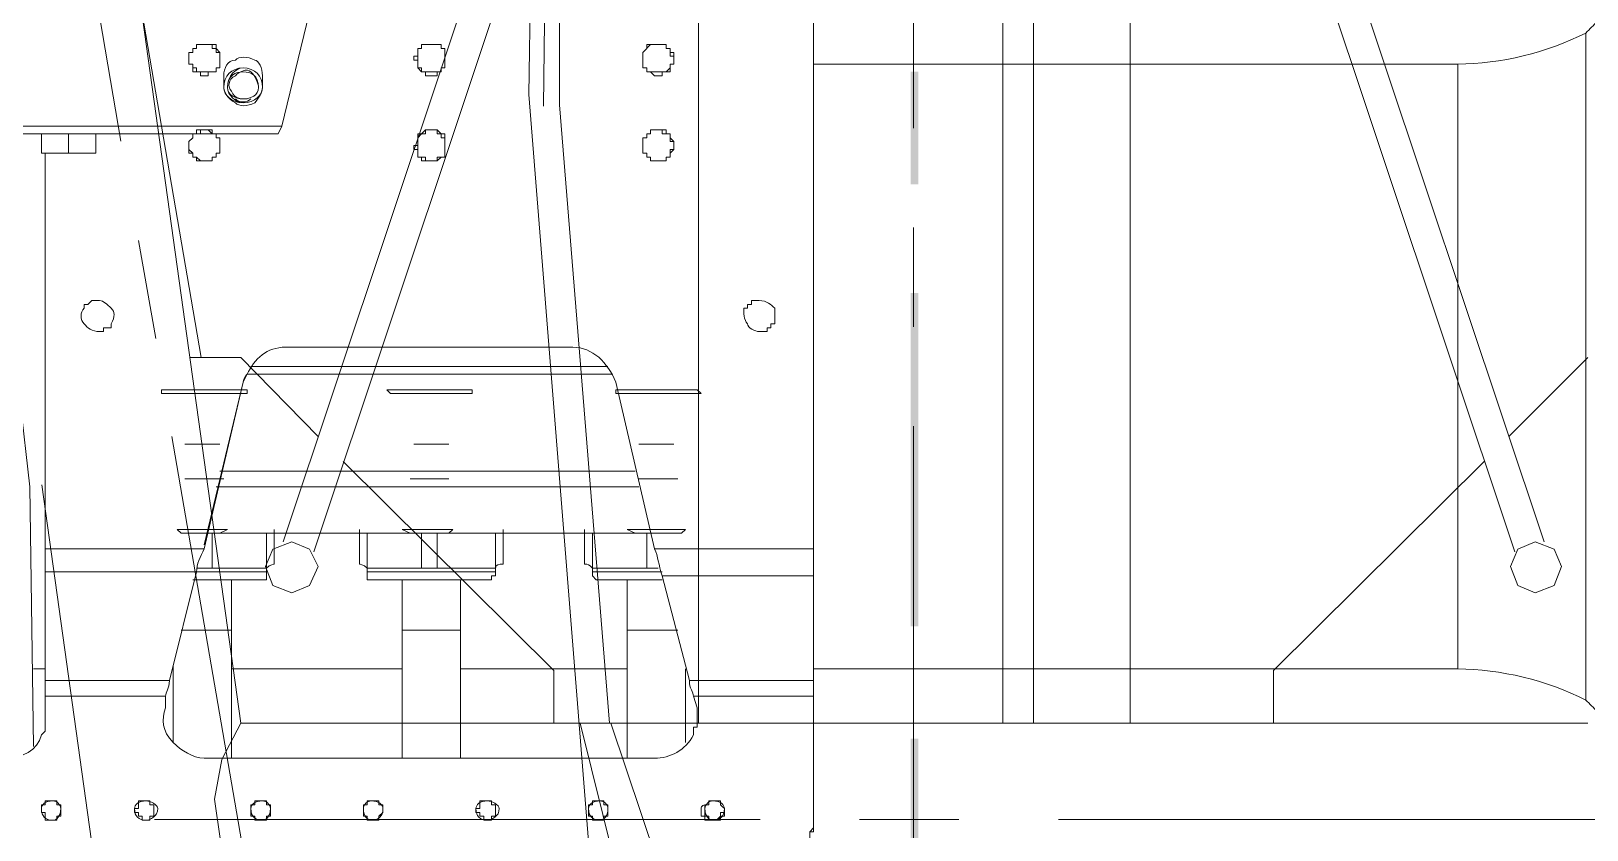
# Model space of a CAD drawing. Header units: millimetres. Extents: x 25083 to 52777, y 24772 to 45779.
# Drawn here: x 49333.5 to 49482.3, y 35996.6 to 36073.1 of the extents above; entities that cross this region are included whole.
import ezdxf

# ---------------------------------------------------------------- set-up
doc = ezdxf.new("R2010")
doc.units = ezdxf.units.MM
doc.layers.add('小车', color=7, linetype='Continuous')

# ---------------------------------------------------------------- blocks, each defined once
blk = doc.blocks.new('zw$D2F4')
h = blk.add_hatch(color=7)
edge = h.paths.add_edge_path(flags=0)
edge.add_spline(control_points=[(528.44, 114.01), (528.44, 114.01), (528.44, 124.78), (528.44, 124.78), (528.44, 124.78), (527.7, 124.78), (527.7, 124.78), (527.7, 124.78), (527.7, 114.01), (527.7, 114.01), (527.7, 114.01), (528.44, 114.01), (528.44, 114.01), (528.44, 114.01), (528.44, 114.01), (528.44, 114.01)], knot_values=[0, 0, 0, 0, 1, 1, 1, 2, 2, 2, 3, 3, 3, 4, 4, 4, 5, 5, 5, 5], degree=3, periodic=0)
edge = h.paths.add_edge_path(flags=0)
edge.add_spline(control_points=[(528.44, 135.55), (528.44, 135.55), (528.44, 167.48), (528.44, 167.48), (528.44, 167.48), (527.7, 167.48), (527.7, 167.48), (527.7, 167.48), (527.7, 135.55), (527.7, 135.55), (527.7, 135.55), (528.44, 135.55), (528.44, 135.55), (528.44, 135.55), (528.44, 135.55), (528.44, 135.55)], knot_values=[0, 0, 0, 0, 1, 1, 1, 2, 2, 2, 3, 3, 3, 4, 4, 4, 5, 5, 5, 5], degree=3, periodic=0)
edge = h.paths.add_edge_path(flags=0)
edge.add_spline(control_points=[(528.44, 177.88), (528.44, 177.88), (528.44, 188.65), (528.44, 188.65), (528.44, 188.65), (527.7, 188.65), (527.7, 188.65), (527.7, 188.65), (527.7, 177.88), (527.7, 177.88), (527.7, 177.88), (528.44, 177.88), (528.44, 177.88), (528.44, 177.88), (528.44, 177.88), (528.44, 177.88)], knot_values=[0, 0, 0, 0, 1, 1, 1, 2, 2, 2, 3, 3, 3, 4, 4, 4, 5, 5, 5, 5], degree=3, periodic=0)
edge = h.paths.add_edge_path(flags=0)
edge.add_spline(control_points=[(528.44, 199.42), (528.44, 199.42), (528.44, 231.36), (528.44, 231.36), (528.44, 231.36), (527.7, 231.36), (527.7, 231.36), (527.7, 231.36), (527.7, 199.42), (527.7, 199.42), (527.7, 199.42), (528.44, 199.42), (528.44, 199.42), (528.44, 199.42), (528.44, 199.42), (528.44, 199.42)], knot_values=[0, 0, 0, 0, 1, 1, 1, 2, 2, 2, 3, 3, 3, 4, 4, 4, 5, 5, 5, 5], degree=3, periodic=0)
at = {"color": 7, "lineweight": 5}
for points in [[(518.42, 142.97), (518.42, 199.05)], [(518.42, 153.37), (518.42, 198.31)], [(592.32, 128.49), (592.32, 192.36)], [(461.6, 189.76), (461.6, 190.51), (461.23, 190.51), (461.23, 190.88), (460.86, 190.88), (460.86, 191.25), (459.37, 191.25), (459.37, 190.88), (459, 190.88), (459, 190.51), (458.63, 190.51), (458.63, 189.76)], [(458.63, 189.76), (458.63, 190.51), (459, 190.51), (459, 190.88), (459.37, 190.88), (459.37, 191.25), (461.23, 191.25), (461.23, 190.88), (461.6, 190.51), (461.6, 189.76)], [(483.14, 189.76), (483.14, 190.88), (482.77, 190.88), (482.77, 191.25), (482.4, 191.25), (480.91, 191.25), (480.91, 190.88), (480.54, 190.88), (480.54, 190.14), (480.17, 190.14), (480.17, 189.76)], [(480.54, 189.76), (480.54, 190.88), (480.91, 190.88), (480.91, 191.25), (481.28, 191.25), (482.77, 191.25), (482.77, 190.88), (483.14, 190.88), (483.14, 189.76)], [(505.05, 189.76), (505.05, 190.14), (504.68, 190.14), (504.68, 190.88), (504.31, 190.88), (504.31, 191.25), (502.82, 191.25), (502.08, 190.51), (502.08, 189.76)], [(502.08, 189.76), (502.08, 190.51), (502.45, 190.88), (502.45, 191.25), (502.82, 191.25), (504.31, 191.25), (504.31, 190.88), (504.68, 190.88), (504.68, 190.51), (505.05, 190.51), (505.05, 189.76)], [(458.63, 189.76), (458.63, 189.39), (459, 189.39), (459, 188.65), (459.37, 188.65), (459.74, 188.65), (459.74, 188.28), (460.49, 188.28), (460.49, 188.65), (461.23, 188.65), (461.23, 189.02), (461.6, 189.02), (461.6, 189.76)], [(461.6, 189.76), (461.6, 189.02), (461.23, 189.02), (461.23, 188.65), (460.86, 188.65), (459.37, 188.65), (459.37, 189.02), (459, 189.02), (459, 189.39), (458.63, 189.39), (458.63, 189.76)], [(480.17, 189.76), (480.54, 189.76), (480.54, 189.02), (480.91, 188.65), (481.28, 188.65), (481.28, 188.28), (482.4, 188.28), (482.4, 188.65), (482.77, 188.65), (482.77, 189.02), (483.14, 189.02), (483.14, 189.76)], [(483.14, 189.76), (483.14, 189.02), (482.77, 189.02), (482.77, 188.65), (482.4, 188.65), (480.91, 188.65), (480.91, 189.02), (480.54, 189.02), (480.54, 189.76)], [(502.08, 189.76), (502.08, 189.02), (502.45, 189.02), (502.45, 188.65), (502.82, 188.65), (503.19, 188.28), (503.93, 188.28), (503.93, 188.65), (504.68, 188.65), (504.68, 189.39), (505.05, 189.39), (505.05, 189.76)], [(505.05, 189.76), (505.05, 189.39), (504.68, 189.39), (504.68, 189.02), (504.31, 188.65), (502.45, 188.65), (502.45, 189.02), (502.08, 189.02), (502.08, 189.76)], [(580.06, 189.39), (518.42, 189.39)], [(580.06, 131.46), (580.06, 189.39)], [(467.54, 183.45), (467.17, 182.71)], [(427.06, 182.71), (467.17, 182.71)], [(443.77, 124.03), (443.4, 148.91), (441.55, 165.25), (438.95, 176.4), (435.98, 182.71)], [(444.89, 182.71), (443.77, 182.71)], [(447.12, 182.71), (444.52, 182.71)], [(444.52, 182.71), (444.52, 180.85)], [(444.89, 182.71), (445.63, 182.71)], [(445.63, 182.71), (447.12, 182.71)], [(449.72, 182.71), (447.12, 182.71)], [(447.12, 182.71), (447.12, 180.85)], [(448.97, 182.71), (447.12, 182.71)], [(449.72, 182.71), (448.97, 182.71)], [(450.46, 182.71), (449.72, 182.71)], [(449.72, 180.85), (449.72, 182.71)], [(461.6, 181.59), (461.6, 182.34), (461.23, 182.34), (461.23, 182.71), (460.86, 182.71), (460.49, 183.08), (459.74, 183.08), (459.74, 182.71), (459, 182.71), (459, 182.34), (458.63, 181.97), (458.63, 181.59)], [(458.63, 181.59), (458.63, 181.97), (459, 182.34), (459, 182.71), (459.37, 182.71), (459.37, 183.08), (460.86, 183.08), (460.86, 182.71), (461.23, 182.71), (461.23, 182.34), (461.6, 182.34), (461.6, 181.59)], [(483.14, 181.59), (483.14, 182.34), (482.77, 182.34), (482.77, 182.71), (482.4, 182.71), (482.4, 183.08), (481.28, 183.08), (481.28, 182.71), (480.91, 182.71), (480.54, 182.34), (480.54, 181.59), (480.17, 181.59)], [(480.54, 181.59), (480.54, 182.71), (480.91, 182.71), (481.28, 183.08), (482.4, 183.08), (482.77, 182.71), (483.14, 182.71), (483.14, 181.59)], [(505.05, 181.59), (505.05, 181.97), (504.68, 181.97), (504.68, 182.71), (504.31, 182.71), (503.93, 182.71), (503.93, 183.08), (502.82, 183.08), (502.82, 182.71), (502.45, 182.71), (502.45, 182.34), (502.08, 182.34), (502.08, 181.59)], [(502.08, 181.59), (502.08, 182.34), (502.45, 182.34), (502.45, 182.71), (502.82, 182.71), (502.82, 183.08), (504.31, 183.08), (504.31, 182.71), (504.68, 182.71), (504.68, 182.34), (505.05, 181.97), (505.05, 181.59)], [(444.52, 180.85), (446, 180.85)], [(446, 180.85), (444.52, 180.85)], [(446, 180.85), (444.52, 180.85)], [(444.89, 142.97), (444.89, 180.85)], [(446, 180.85), (448.6, 180.85)], [(448.6, 180.85), (446, 180.85)], [(447.12, 180.85), (446, 180.85)], [(448.6, 180.85), (447.12, 180.85)], [(448.6, 180.85), (449.72, 180.85)], [(449.72, 180.85), (448.6, 180.85)], [(449.72, 180.85), (448.6, 180.85)], [(458.63, 181.59), (458.63, 180.85), (459, 180.85), (459, 180.48), (459.37, 180.48), (459.37, 180.11), (460.86, 180.11), (460.86, 180.48), (461.23, 180.48), (461.23, 180.85), (461.6, 180.85), (461.6, 181.59)], [(461.6, 181.59), (461.6, 180.85), (461.23, 180.85), (461.23, 180.48), (460.86, 180.48), (460.86, 180.11), (459.74, 180.11), (459.37, 180.48), (459, 180.48), (459, 180.85), (458.63, 181.22), (458.63, 181.59)], [(480.17, 181.59), (480.17, 181.22), (480.54, 181.22), (480.54, 180.48), (480.91, 180.48), (480.91, 180.11), (482.4, 180.11), (482.77, 180.48), (483.14, 180.48), (483.14, 181.59)], [(483.14, 181.59), (483.14, 180.48), (482.77, 180.48), (482.4, 180.48), (482.4, 180.11), (481.28, 180.11), (481.28, 180.48), (480.54, 180.48), (480.54, 181.59)], [(502.08, 181.59), (502.08, 180.85), (502.45, 180.85), (502.45, 180.48), (502.82, 180.48), (502.82, 180.11), (504.31, 180.11), (504.31, 180.48), (504.68, 180.48), (504.68, 181.22), (505.05, 181.22), (505.05, 181.59)], [(505.05, 181.59), (505.05, 181.22), (504.68, 180.85), (504.68, 180.48), (504.31, 180.48), (504.31, 180.11), (502.82, 180.11), (502.82, 180.48), (502.45, 180.48), (502.45, 180.85), (502.08, 180.85), (502.08, 181.59)], [(450.09, 166.74), (449.34, 166.74), (448.97, 166.37), (448.6, 166.37), (448.6, 166)], [(513.22, 166.74), (512.48, 166.74), (512.48, 166.37), (512.1, 166.37), (512.1, 166), (511.73, 166)], [(450.09, 163.77), (450.46, 163.77), (450.46, 164.14), (451.2, 164.14), (451.2, 164.51)], [(513.22, 163.77), (513.96, 163.77), (513.96, 164.14), (514.33, 164.14), (514.33, 164.51), (514.7, 164.51)], [(495.39, 162.28), (467.91, 162.28)], [(464.2, 159.68), (463.83, 158.94)], [(499.11, 159.68), (464.2, 159.68)], [(498.74, 160.43), (464.57, 160.43)], [(460.11, 158.2), (456.03, 158.2), (456.03, 157.83), (458.26, 157.83), (458.63, 157.83), (460.11, 157.83)], [(460.11, 143.34), (463.83, 158.94)], [(463.83, 158.94), (460.11, 142.97)], [(460.11, 157.83), (464.2, 157.83), (464.2, 158.2), (461.97, 158.2), (461.6, 158.2), (460.11, 158.2)], [(481.65, 158.2), (477.57, 158.2), (477.94, 157.83), (479.8, 157.83), (480.17, 157.83), (481.65, 157.83)], [(481.65, 157.83), (485.74, 157.83), (485.74, 158.2), (483.51, 158.2), (483.14, 158.2), (481.65, 158.2)], [(503.19, 142.97), (499.48, 158.94)], [(503.56, 158.2), (499.48, 158.2), (499.48, 157.83), (501.71, 157.83), (502.08, 157.83), (503.19, 157.83)], [(503.19, 157.83), (507.65, 157.83), (507.28, 158.2), (505.42, 158.2), (504.68, 158.2), (503.56, 158.2)], [(518.42, 153.37), (518.42, 150.77)], [(503.19, 153), (501.71, 153), (502.08, 153), (503.56, 153)], [(503.56, 153), (505.05, 153), (504.68, 153), (503.19, 153)], [(461.6, 150.4), (501.33, 150.4)], [(518.42, 150.77), (518.42, 150.4)], [(518.42, 150.4), (518.42, 150.77)], [(518.42, 150.4), (518.42, 150.03)], [(501.71, 148.91), (461.23, 148.91)], [(503.56, 149.66), (501.71, 149.66), (502.08, 149.66), (503.19, 149.66)], [(503.19, 149.66), (505.42, 149.66), (504.68, 149.66), (503.56, 149.66)], [(460.11, 144.46), (457.89, 144.46), (457.51, 144.83), (458.26, 144.83), (458.63, 144.83), (460.11, 144.83)], [(460.11, 144.83), (462.34, 144.83), (461.6, 144.46), (460.11, 144.46)], [(460.49, 144.46), (502.82, 144.46)], [(460.86, 144.46), (460.86, 141.12)], [(466.06, 141.12), (466.06, 144.46)], [(466.8, 144.83), (466.8, 141.49)], [(466.8, 141.49), (466.8, 144.46)], [(474.97, 141.49), (474.97, 144.83)], [(475.71, 144.46), (475.71, 141.12)], [(481.65, 144.46), (479.8, 144.46), (479.05, 144.83), (480.17, 144.83), (481.65, 144.83)], [(480.91, 141.12), (480.91, 144.46)], [(481.65, 144.83), (483.88, 144.83), (483.51, 144.46), (483.14, 144.46), (481.65, 144.46)], [(482.4, 144.46), (482.4, 141.12)], [(487.97, 141.12), (487.97, 144.46)], [(488.71, 144.83), (488.71, 141.49)], [(488.71, 141.49), (488.71, 144.46)], [(496.51, 141.49), (496.51, 144.83)], [(497.25, 144.46), (497.25, 141.12)], [(503.19, 144.46), (501.33, 144.46), (500.59, 144.83), (501.71, 144.83), (502.08, 144.83), (503.56, 144.83)], [(502.45, 141.12), (502.45, 144.46)], [(503.56, 144.83), (506.16, 144.83), (505.79, 144.46), (505.05, 144.46), (504.68, 144.46), (503.19, 144.46)], [(444.89, 142.97), (460.11, 142.97)], [(503.19, 142.97), (518.42, 142.97)], [(466.06, 141.49), (466.06, 140.75)], [(475.71, 140.75), (475.71, 141.49)], [(487.97, 141.49), (487.97, 140.75)], [(497.25, 140.75), (497.25, 141.49)], [(459.37, 140.75), (444.89, 140.75)], [(444.89, 140.75), (444.89, 130.35)], [(456.77, 130.35), (459.37, 140.75)], [(459.37, 141.12), (459.74, 141.12)], [(459.37, 140.75), (466.06, 140.75)], [(459.74, 141.12), (460.11, 141.12)], [(460.11, 141.12), (460.86, 141.12)], [(460.86, 141.12), (466.06, 141.12)], [(462.71, 140), (462.71, 135.17)], [(463.46, 140), (466.06, 140), (466.06, 140.37)], [(466.06, 140.75), (466.06, 140.37)], [(475.71, 141.12), (480.91, 141.12)], [(475.71, 140.75), (475.71, 140), (476.45, 140), (479.05, 140)], [(475.71, 140.75), (483.51, 140.75), (484.25, 140.75), (487.97, 140.75)], [(479.05, 140), (479.05, 135.17)], [(482.4, 141.12), (487.97, 141.12)], [(484.62, 140), (484.62, 135.17)], [(484.99, 140), (487.59, 140), (487.59, 140.37), (487.97, 140.37)], [(487.97, 140.75), (487.97, 140.37)], [(497.25, 141.12), (502.45, 141.12)], [(497.25, 140.75), (497.25, 140.37), (497.62, 140), (497.99, 140), (500.59, 140)], [(497.25, 140.75), (500.96, 140.75), (501.33, 140.75), (503.19, 140.75)], [(500.59, 140), (500.59, 135.17)], [(502.45, 141.12), (503.56, 141.12)], [(503.19, 140.75), (503.93, 140.75)], [(503.56, 140), (503.93, 140)], [(518.42, 140.37), (503.93, 140.37)], [(503.93, 140.37), (506.53, 130.35)], [(518.42, 130.35), (518.42, 140.37)], [(460.11, 135.17), (457.89, 135.17)], [(462.71, 135.17), (460.11, 135.17)], [(462.71, 135.17), (462.71, 122.92)], [(479.05, 135.17), (479.05, 122.92)], [(481.65, 135.17), (479.05, 135.17)], [(484.62, 135.17), (481.65, 135.17)], [(484.62, 135.17), (484.62, 122.92)], [(500.59, 135.17), (500.59, 122.92)], [(503.19, 135.17), (500.59, 135.17)], [(505.42, 135.17), (503.19, 135.17)], [(444.89, 131.46), (443.77, 131.46)], [(457.14, 131.83), (457.14, 124.41)], [(479.05, 131.46), (462.71, 131.46)], [(500.59, 131.46), (484.62, 131.46)], [(506.16, 131.46), (506.16, 124.41)], [(580.06, 131.46), (518.42, 131.46)], [(444.89, 130.35), (456.77, 130.35)], [(506.53, 130.35), (518.42, 130.35)], [(456.4, 128.86), (444.89, 128.86)], [(444.89, 128.86), (444.89, 127)], [(456.4, 128.86), (456.4, 127.75)], [(518.42, 128.86), (506.91, 128.86)], [(507.28, 127.75), (506.91, 128.86)], [(518.42, 128.86), (518.42, 116.98)], [(518.42, 116.98), (518.42, 128.86)], [(444.52, 125.15), (444.89, 125.52), (444.89, 127)], [(506.91, 125.15), (506.91, 125.89), (507.28, 125.89), (507.28, 127.38), (507.28, 127.75)], [(460.11, 122.92), (503.19, 122.92)], [(467.91, 122.92), (462.71, 122.92)], [(463.08, 122.92), (467.91, 122.92)], [(463.08, 122.92), (467.91, 122.92)], [(468.28, 122.92), (467.91, 122.92)], [(468.28, 122.92), (467.91, 122.92)], [(473.85, 122.92), (473.48, 122.92)], [(473.48, 122.92), (473.85, 122.92)], [(478.68, 122.92), (473.85, 122.92)], [(478.68, 122.92), (473.85, 122.92)], [(479.05, 122.92), (473.85, 122.92)], [(489.82, 122.92), (484.62, 122.92)], [(484.62, 122.92), (484.99, 122.92)], [(484.99, 122.92), (484.62, 122.92)], [(484.99, 122.92), (489.82, 122.92)], [(484.99, 122.92), (489.82, 122.92)], [(495.39, 122.92), (495.02, 122.92)], [(495.39, 122.92), (500.22, 122.92)], [(500.22, 122.92), (495.39, 122.92)], [(500.59, 122.92), (495.39, 122.92)], [(500.59, 122.92), (500.22, 122.92)], [(500.59, 122.92), (500.22, 122.92)], [(445.63, 118.83), (444.89, 118.83), (444.89, 118.46), (444.52, 118.46)], [(444.52, 118.46), (444.52, 117.72), (444.89, 117.72), (444.89, 117.35), (444.89, 116.98), (445.63, 116.98)], [(446.37, 117.72), (446.37, 118.46), (446, 118.46), (446, 118.83), (445.63, 118.83)], [(445.63, 116.98), (446, 116.98), (446, 117.35), (446.37, 117.35), (446.37, 117.72)], [(453.8, 118.46), (453.8, 118.09), (453.43, 118.09), (453.43, 117.72), (453.8, 117.72), (453.8, 117.35), (454.17, 117.35), (454.17, 116.98), (454.54, 116.98)], [(454.54, 118.83), (453.8, 118.83), (453.8, 118.46)], [(455.29, 117.72), (455.29, 118.46), (454.91, 118.46), (454.91, 118.83), (454.54, 118.83)], [(454.54, 116.98), (454.91, 116.98), (454.91, 117.35), (455.29, 117.35), (455.29, 117.72)], [(465.68, 118.83), (464.94, 118.83), (464.94, 118.46), (464.57, 118.46)], [(464.57, 118.46), (464.57, 117.35), (464.94, 117.35), (464.94, 116.98), (465.68, 116.98)], [(466.43, 117.72), (466.43, 118.46), (466.06, 118.46), (466.06, 118.83), (465.68, 118.83)], [(465.68, 116.98), (466.06, 116.98), (466.06, 117.35), (466.43, 117.35), (466.43, 117.72)], [(476.08, 118.83), (475.71, 118.83), (475.71, 118.46), (475.34, 118.46)], [(475.34, 118.46), (475.34, 117.35), (475.71, 117.35), (475.71, 116.98), (476.08, 116.98)], [(477.2, 117.72), (477.2, 118.46), (476.82, 118.46), (476.82, 118.83), (476.08, 118.83)], [(476.08, 116.98), (476.82, 116.98), (476.82, 117.35), (477.2, 117.72)], [(486.48, 118.46), (486.48, 118.09), (486.11, 118.09), (486.11, 117.72), (486.48, 117.72), (486.48, 117.35), (486.85, 117.35), (486.85, 116.98), (487.22, 116.98)], [(487.22, 118.83), (486.48, 118.83), (486.48, 118.46)], [(487.97, 117.72), (487.97, 118.46), (487.59, 118.46), (487.59, 118.83), (487.22, 118.83)], [(487.22, 116.98), (487.59, 116.98), (487.59, 117.35), (487.97, 117.35), (487.97, 117.72)], [(497.99, 118.83), (497.25, 118.83), (497.25, 118.46), (496.88, 118.46)], [(496.88, 118.46), (496.88, 117.35), (497.25, 117.35), (497.25, 116.98), (497.99, 116.98)], [(498.74, 117.72), (498.74, 118.46), (498.36, 118.46), (498.36, 118.83), (497.99, 118.83)], [(497.99, 116.98), (498.36, 116.98), (498.36, 117.35), (498.74, 117.35), (498.74, 117.72)], [(507.65, 118.09), (507.65, 117.72)], [(507.65, 117.72), (507.65, 117.35), (508.02, 117.35)], [(508.39, 118.46), (508.02, 118.46)], [(508.02, 118.46), (508.02, 118.09)], [(508.02, 118.09), (508.02, 117.35)], [(508.76, 116.98), (508.39, 116.98), (508.39, 117.35), (508.02, 117.35), (508.02, 117.72), (508.02, 118.09)], [(508.76, 116.98), (508.39, 116.98), (508.39, 117.35), (508.02, 117.35), (508.02, 117.72), (508.02, 118.09)], [(508.76, 118.83), (508.39, 118.83)], [(509.13, 118.83), (508.76, 118.83)], [(509.88, 117.72), (509.5, 117.72)], [(509.5, 116.98), (509.5, 117.35), (509.88, 117.35), (509.88, 117.72)], [(509.88, 117.72), (509.5, 117.72)], [(509.5, 117.72), (509.5, 117.35)], [(509.5, 117.72), (509.5, 117.35)], [(508.02, 117.35), (508.39, 117.35)], [(508.02, 116.98), (508.76, 116.98)], [(508.39, 116.98), (509.13, 116.98)], [(508.76, 116.98), (509.13, 116.98)], [(509.13, 116.98), (508.76, 116.98)], [(509.13, 116.98), (508.76, 116.98)], [(509.5, 117.35), (509.5, 116.98), (509.13, 116.98)], [(509.13, 116.98), (509.5, 116.98)], [(509.13, 116.98), (509.5, 116.98)], [(518.05, 115.12), (518.05, 115.86), (518.42, 116.24), (518.42, 116.98)], [(518.42, 116.98), (518.42, 115.86), (518.05, 115.86), (518.05, 115.12)]]:
    blk.add_lwpolyline(points, dxfattribs=at)
at = {"color": 7, "lineweight": 0}
for points in [[(470.14, 194.22), (467.54, 183.45)], [(461.97, 188.28), (461.97, 187.16)], [(465.68, 187.16), (465.68, 188.28)], [(427.06, 183.45), (467.54, 183.45)]]:
    blk.add_lwpolyline(points, dxfattribs=at)
at = {"color": 7, "lineweight": 5}
for points in [[(460.11, 153), (458.26, 153), (458.63, 153)], [(460.11, 153), (461.6, 153)], [(481.65, 153), (480.17, 153)], [(481.65, 153), (483.51, 153), (483.14, 153)], [(460.11, 149.66), (458.26, 149.66), (458.63, 149.66)], [(460.11, 149.66), (461.97, 149.66), (461.6, 149.66)], [(481.65, 149.66), (479.8, 149.66), (480.17, 149.66)], [(481.65, 149.66), (483.51, 149.66), (483.14, 149.66)]]:
    blk.add_lwpolyline(points, close=True, dxfattribs=at)
for points in [[(580.06, 189.39), (584.15, 189.39), (588.6, 190.51), (592.32, 192.36)], [(592.32, 192.36), (592.69, 192.74), (593.06, 193.11), (593.43, 193.48)], [(463.08, 186.05), (463.46, 185.68), (464.2, 185.68), (464.57, 186.05)], [(448.6, 166), (448.23, 165.63), (448.23, 164.88), (448.6, 164.51)], [(451.2, 166), (450.83, 166.37), (450.46, 166.74), (450.09, 166.74)], [(451.2, 164.51), (451.57, 165.25), (451.57, 165.63), (451.2, 166)], [(511.73, 166), (511.73, 165.63), (511.73, 164.88), (512.1, 164.51)], [(514.7, 166), (514.33, 166.37), (513.96, 166.74), (513.22, 166.74)], [(514.7, 164.51), (514.7, 165.25), (514.7, 165.63), (514.7, 166)], [(448.6, 164.51), (448.97, 164.14), (449.34, 163.77), (450.09, 163.77)], [(512.1, 164.51), (512.1, 164.14), (512.85, 163.77), (513.22, 163.77)], [(464.2, 159.68), (464.94, 161.17), (466.06, 162.28), (467.91, 162.28)], [(499.48, 158.94), (498.74, 160.8), (497.25, 162.28), (495.39, 162.28)], [(464.2, 159.68), (464.2, 159.68), (463.83, 159.31), (463.83, 158.94)], [(444.89, 142.97), (444.89, 142.23), (444.89, 141.49), (444.89, 140.75)], [(460.11, 142.97), (459.74, 142.23), (459.37, 141.49), (459.37, 140.75)], [(503.19, 142.97), (503.56, 142.23), (503.56, 141.49), (503.93, 140.37)], [(518.42, 142.97), (518.42, 142.23), (518.42, 141.49), (518.42, 140.37)], [(466.06, 141.12), (466.43, 141.49), (466.8, 141.49), (466.8, 141.49)], [(474.97, 141.49), (474.97, 141.49), (475.34, 141.49), (475.71, 141.12)], [(487.97, 141.12), (487.97, 141.49), (488.34, 141.49), (488.71, 141.49)], [(496.51, 141.49), (496.88, 141.49), (496.88, 141.49), (497.25, 141.12)], [(459, 140), (459.74, 140), (460.49, 140), (461.23, 140)], [(461.23, 140), (461.6, 140), (461.6, 140), (461.97, 140)], [(461.97, 140), (462.34, 140), (462.71, 140), (463.46, 140)], [(479.05, 140), (479.42, 140), (479.8, 140), (479.8, 140)], [(479.8, 140), (480.17, 140), (480.54, 140), (480.91, 140)], [(480.91, 141.12), (481.28, 141.12), (482.02, 141.12), (482.4, 141.12)], [(480.91, 140), (481.65, 140), (482.02, 140), (482.77, 140)], [(482.77, 140), (483.14, 140), (483.51, 140), (483.51, 140)], [(483.51, 140), (484.25, 140), (484.62, 140), (484.99, 140)], [(500.59, 140), (500.96, 140), (501.33, 140), (501.71, 140)], [(501.71, 140), (501.71, 140), (502.08, 140), (502.45, 140)], [(502.45, 140), (502.82, 140), (503.19, 140), (503.56, 140)], [(592.32, 128.49), (588.6, 130.35), (584.15, 131.46), (580.06, 131.46)], [(444.89, 128.86), (444.89, 129.23), (444.89, 129.6), (444.89, 130.35)], [(456.4, 128.86), (456.4, 129.23), (456.77, 129.6), (456.77, 130.35)], [(506.91, 128.86), (506.91, 129.23), (506.53, 129.6), (506.53, 130.35)], [(518.42, 128.86), (518.42, 129.23), (518.42, 129.6), (518.42, 130.35)], [(593.43, 127.38), (593.06, 127.75), (592.69, 128.12), (592.32, 128.49)], [(456.4, 127.75), (456.03, 126.63), (456.03, 125.52), (457.14, 124.41)], [(441.17, 122.92), (442.66, 122.92), (444.15, 123.66), (444.52, 125.15)], [(503.19, 122.92), (504.68, 122.92), (506.16, 123.66), (506.91, 125.15)], [(457.14, 124.41), (457.89, 123.66), (459, 122.92), (460.11, 122.92)], [(508.02, 118.46), (507.65, 118.46), (507.65, 118.09), (507.65, 118.09)], [(508.39, 118.83), (508.39, 118.83), (508.39, 118.46), (508.39, 118.46)], [(508.76, 118.83), (508.76, 118.83), (508.76, 118.83), (508.76, 118.83)], [(509.5, 118.83), (509.13, 118.83), (509.13, 118.83), (509.13, 118.83)], [(509.13, 118.83), (509.13, 118.83), (509.13, 118.83), (509.13, 118.83)], [(509.13, 118.83), (509.13, 118.83), (509.13, 118.83), (509.13, 118.83)], [(509.5, 118.46), (509.5, 118.83), (509.5, 118.83), (509.5, 118.83)], [(509.88, 118.09), (509.5, 118.46), (509.5, 118.46), (509.5, 118.46)], [(509.5, 118.46), (509.5, 118.46), (509.5, 118.46), (509.5, 118.46)], [(509.5, 117.72), (509.5, 117.72), (509.5, 117.72), (509.88, 117.72)], [(509.88, 117.72), (509.88, 117.72), (509.88, 117.72), (509.88, 118.09)], [(509.88, 118.09), (509.88, 118.09), (509.88, 118.09), (509.88, 118.09)], [(508.02, 117.35), (508.02, 116.98), (508.02, 116.98), (508.02, 116.98)], [(508.02, 116.98), (508.39, 116.98), (508.39, 116.98), (508.39, 116.98)], [(509.13, 116.98), (509.13, 116.98), (509.5, 117.35), (509.5, 117.35)], [(509.13, 116.98), (509.13, 116.98), (509.13, 116.98), (509.13, 116.98)], [(509.13, 116.98), (509.13, 116.98), (509.13, 116.98), (509.13, 116.98)], [(509.5, 117.35), (509.5, 117.35), (509.5, 117.35), (509.5, 117.35)]]:
    blk.add_open_spline(points, degree=3, dxfattribs=at)
at = {"color": 7, "lineweight": 0}
for points in [[(461.97, 188.28), (461.97, 189.02), (462.34, 189.76), (463.08, 189.76)], [(463.08, 189.76), (463.46, 190.14), (464.2, 190.14), (464.94, 189.76)], [(464.94, 189.76), (465.31, 189.76), (465.68, 189.02), (465.68, 188.28)], [(462.71, 186.79), (462.34, 187.16), (462.34, 187.91), (463.08, 188.28)], [(463.08, 188.28), (463.46, 188.65), (464.2, 189.02), (464.57, 188.65)], [(464.57, 188.65), (464.94, 188.28), (465.31, 187.54), (465.31, 187.16)], [(461.97, 187.16), (461.97, 186.79), (462.34, 186.05), (463.08, 185.68)], [(464.2, 186.05), (463.46, 186.05), (463.08, 186.05), (462.71, 186.79)], [(464.94, 185.68), (465.31, 186.05), (465.68, 186.79), (465.68, 187.16)], [(463.08, 185.68), (463.46, 185.31), (464.2, 185.31), (464.94, 185.68)]]:
    blk.add_open_spline(points, degree=3, dxfattribs=at)
at = {"color": 7, "lineweight": 5}
for points in [[(463.83, 189.02), (462.71, 189.02), (461.97, 188.28), (461.97, 187.16), (461.97, 186.42), (462.71, 185.68), (463.83, 185.68), (464.94, 185.68), (465.68, 186.42), (465.68, 187.16), (465.68, 188.28), (464.94, 189.02), (463.83, 189.02)], [(463.83, 189.02), (463.08, 189.02), (462.34, 188.28), (462.34, 187.16), (462.34, 186.42), (463.08, 185.68), (463.83, 185.68), (464.94, 185.68), (465.68, 186.42), (465.68, 187.16), (465.68, 188.28), (464.94, 189.02), (463.83, 189.02)], [(463.83, 188.65), (463.08, 188.65), (462.34, 188.28), (462.34, 187.16), (462.34, 186.42), (463.08, 186.05), (463.83, 186.05), (464.57, 186.05), (465.31, 186.42), (465.31, 187.16), (465.31, 188.28), (464.57, 188.65), (463.83, 188.65)], [(445.63, 118.83), (444.89, 118.83), (444.52, 118.46), (444.52, 118.09), (444.52, 117.35), (444.89, 116.98), (445.63, 116.98), (446, 116.98), (446.37, 117.35), (446.37, 118.09), (446.37, 118.46), (446, 118.83), (445.63, 118.83)], [(445.63, 118.83), (444.89, 118.83), (444.52, 118.46), (444.52, 118.09), (444.52, 117.35), (444.89, 116.98), (445.63, 116.98), (446, 116.98), (446.37, 117.35), (446.37, 118.09), (446.37, 118.46), (446, 118.83), (445.63, 118.83)], [(454.54, 118.83), (453.8, 118.83), (453.43, 118.46), (453.43, 118.09), (453.43, 117.35), (453.8, 116.98), (454.54, 116.98), (454.91, 116.98), (455.66, 117.35), (455.66, 118.09), (455.66, 118.46), (454.91, 118.83), (454.54, 118.83)], [(454.54, 118.83), (453.8, 118.83), (453.43, 118.46), (453.43, 118.09), (453.43, 117.35), (453.8, 116.98), (454.54, 116.98), (454.91, 116.98), (455.66, 117.35), (455.66, 118.09), (455.66, 118.46), (454.91, 118.83), (454.54, 118.83)], [(465.68, 118.83), (464.94, 118.83), (464.57, 118.46), (464.57, 118.09), (464.57, 117.35), (464.94, 116.98), (465.68, 116.98), (466.06, 116.98), (466.43, 117.35), (466.43, 118.09), (466.43, 118.46), (466.06, 118.83), (465.68, 118.83)], [(465.68, 118.83), (464.94, 118.83), (464.57, 118.46), (464.57, 118.09), (464.57, 117.35), (464.94, 116.98), (465.68, 116.98), (466.06, 116.98), (466.43, 117.35), (466.43, 118.09), (466.43, 118.46), (466.06, 118.83), (465.68, 118.83)], [(476.08, 118.83), (475.71, 118.83), (475.34, 118.46), (475.34, 118.09), (475.34, 117.35), (475.71, 116.98), (476.08, 116.98), (476.82, 116.98), (477.2, 117.35), (477.2, 118.09), (477.2, 118.46), (476.82, 118.83), (476.08, 118.83)], [(476.08, 118.83), (475.71, 118.83), (475.34, 118.46), (475.34, 118.09), (475.34, 117.35), (475.71, 116.98), (476.08, 116.98), (476.82, 116.98), (477.2, 117.35), (477.2, 118.09), (477.2, 118.46), (476.82, 118.83), (476.08, 118.83)], [(487.22, 118.83), (486.48, 118.83), (486.11, 118.46), (486.11, 118.09), (486.11, 117.35), (486.48, 116.98), (487.22, 116.98), (487.59, 116.98), (488.34, 117.35), (488.34, 118.09), (488.34, 118.46), (487.59, 118.83), (487.22, 118.83)], [(487.22, 118.83), (486.48, 118.83), (486.11, 118.46), (486.11, 118.09), (486.11, 117.35), (486.48, 116.98), (487.22, 116.98), (487.59, 116.98), (488.34, 117.35), (488.34, 118.09), (488.34, 118.46), (487.59, 118.83), (487.22, 118.83)], [(497.99, 118.83), (497.25, 118.83), (496.88, 118.46), (496.88, 118.09), (496.88, 117.35), (497.25, 116.98), (497.99, 116.98), (498.36, 116.98), (498.74, 117.35), (498.74, 118.09), (498.74, 118.46), (498.36, 118.83), (497.99, 118.83)], [(497.99, 118.83), (497.25, 118.83), (496.88, 118.46), (496.88, 118.09), (496.88, 117.35), (497.25, 116.98), (497.99, 116.98), (498.36, 116.98), (498.74, 117.35), (498.74, 118.09), (498.74, 118.46), (498.36, 118.83), (497.99, 118.83)], [(508.76, 118.83), (508.39, 118.83), (508.02, 118.46), (508.02, 118.09), (508.02, 117.35), (508.39, 116.98), (508.76, 116.98), (509.5, 116.98), (509.88, 117.35), (509.88, 118.09), (509.88, 118.46), (509.5, 118.83), (508.76, 118.83)], [(508.76, 118.83), (508.39, 118.83), (508.02, 118.46), (508.02, 118.09), (508.02, 117.35), (508.39, 116.98), (508.76, 116.98), (509.5, 116.98), (509.88, 117.35), (509.88, 118.09), (509.88, 118.46), (509.5, 118.83), (508.76, 118.83)]]:
    blk.add_open_spline(points, degree=3, knots=[0, 0, 0, 0, 1, 1, 1, 2, 2, 2, 3, 3, 3, 4, 4, 4, 4], dxfattribs=at)
blk = doc.blocks.new('A$C1A4175F5')
at = {"layer": '小车', "color": 7, "lineweight": 0}
for points in [[(247.215, 442.635), (867.071, 649.533)], [(246.235, 445.574), (853.493, 648.133)], [(229.857, 438.575), (229.857, 567.502)], [(257.294, 559.943), (264.853, 567.502)], [(247.215, 563.302), (418.277, 506.188)], [(246.235, 560.502), (418.277, 503.108)], [(234.896, 537.405), (254.914, 557.563)], [(229.857, 537.405), (234.896, 537.405)], [(325.187, 523.686), (229.857, 523.686)], [(327.287, 514.447), (229.857, 514.447)], [(229.857, 511.508), (327.427, 511.508)], [(229.857, 482.39), (325.187, 482.39)], [(212.358, 479.871), (229.857, 473.991)], [(229.857, 476.511), (229.857, 473.571)], [(212.358, 475.391), (229.857, 471.052)], [(289.071, 469.092), (229.857, 473.851)], [(290.05, 466.152), (210.959, 472.452)], [(289.071, 469.092), (299.569, 469.092), (309.788, 471.332)], [(229.857, 468.532), (234.896, 468.532)], [(234.896, 468.532), (254.914, 448.374)], [(290.05, 466.152), (300.549, 466.292), (310.628, 468.392)], [(257.294, 445.994), (264.853, 438.575)], [(212.358, 440.955), (215.158, 438.295), (218.798, 436.615), (222.577, 436.055), (226.357, 436.755), (229.857, 438.575)], [(229.857, 438.575), (686.91, 374.882)], [(264.853, 438.575), (264.853, 433.675)], [(299.15, 428.916), (264.853, 434.795)]]:
    blk.add_lwpolyline(points, dxfattribs=at)
at = {"layer": '小车', "color": 1, "lineweight": 0}
for points in [[(220.618, 516.827), (220.618, 574.781)], [(220.618, 497.789), (220.618, 507.308)], [(210.679, 502.968), (258.274, 502.968)], [(210.679, 502.968), (258.274, 502.968)], [(267.793, 502.968), (277.312, 502.968)], [(267.793, 502.968), (277.312, 502.968)], [(286.831, 502.968), (334.426, 502.968)], [(286.831, 502.968), (334.426, 502.968)], [(220.618, 430.316), (220.618, 488.27)], [(288.931, 467.552), (299.709, 467.692), (310.348, 469.932)], [(199.48, 441.935), (257.294, 431.996)], [(266.673, 430.456), (276.052, 428.776)], [(205.499, 426.116), (252.674, 419.537)], [(285.571, 427.096), (332.466, 419.117)]]:
    blk.add_lwpolyline(points, dxfattribs=at)
at = {"layer": '小车', "color": 7, "lineweight": 0}
for points in [[(247.215, 562.462), (246.515, 564.282), (244.835, 564.982), (243.015, 564.282), (242.315, 562.462), (243.015, 560.782), (244.835, 560.083), (246.515, 560.782), (247.215, 562.462)], [(247.215, 443.474), (246.515, 445.154), (244.835, 445.994), (243.015, 445.154), (242.315, 443.474), (243.015, 441.655), (244.835, 440.955), (246.515, 441.655), (247.215, 443.474)]]:
    blk.add_lwpolyline(points, close=True, dxfattribs=at)

msp = doc.modelspace()

# ---------------------------------------------------------------- block references
msp.add_blockref('zw$D2F4', (48889.923, 35880.503))
at = {"layer": '小车', "ltscale": 10, "xscale": -1, "rotation": 270}
msp.add_blockref('A$C1A4175F5', (48914.945, 35776.933), dxfattribs=at)

doc.saveas('drawing.dxf')
